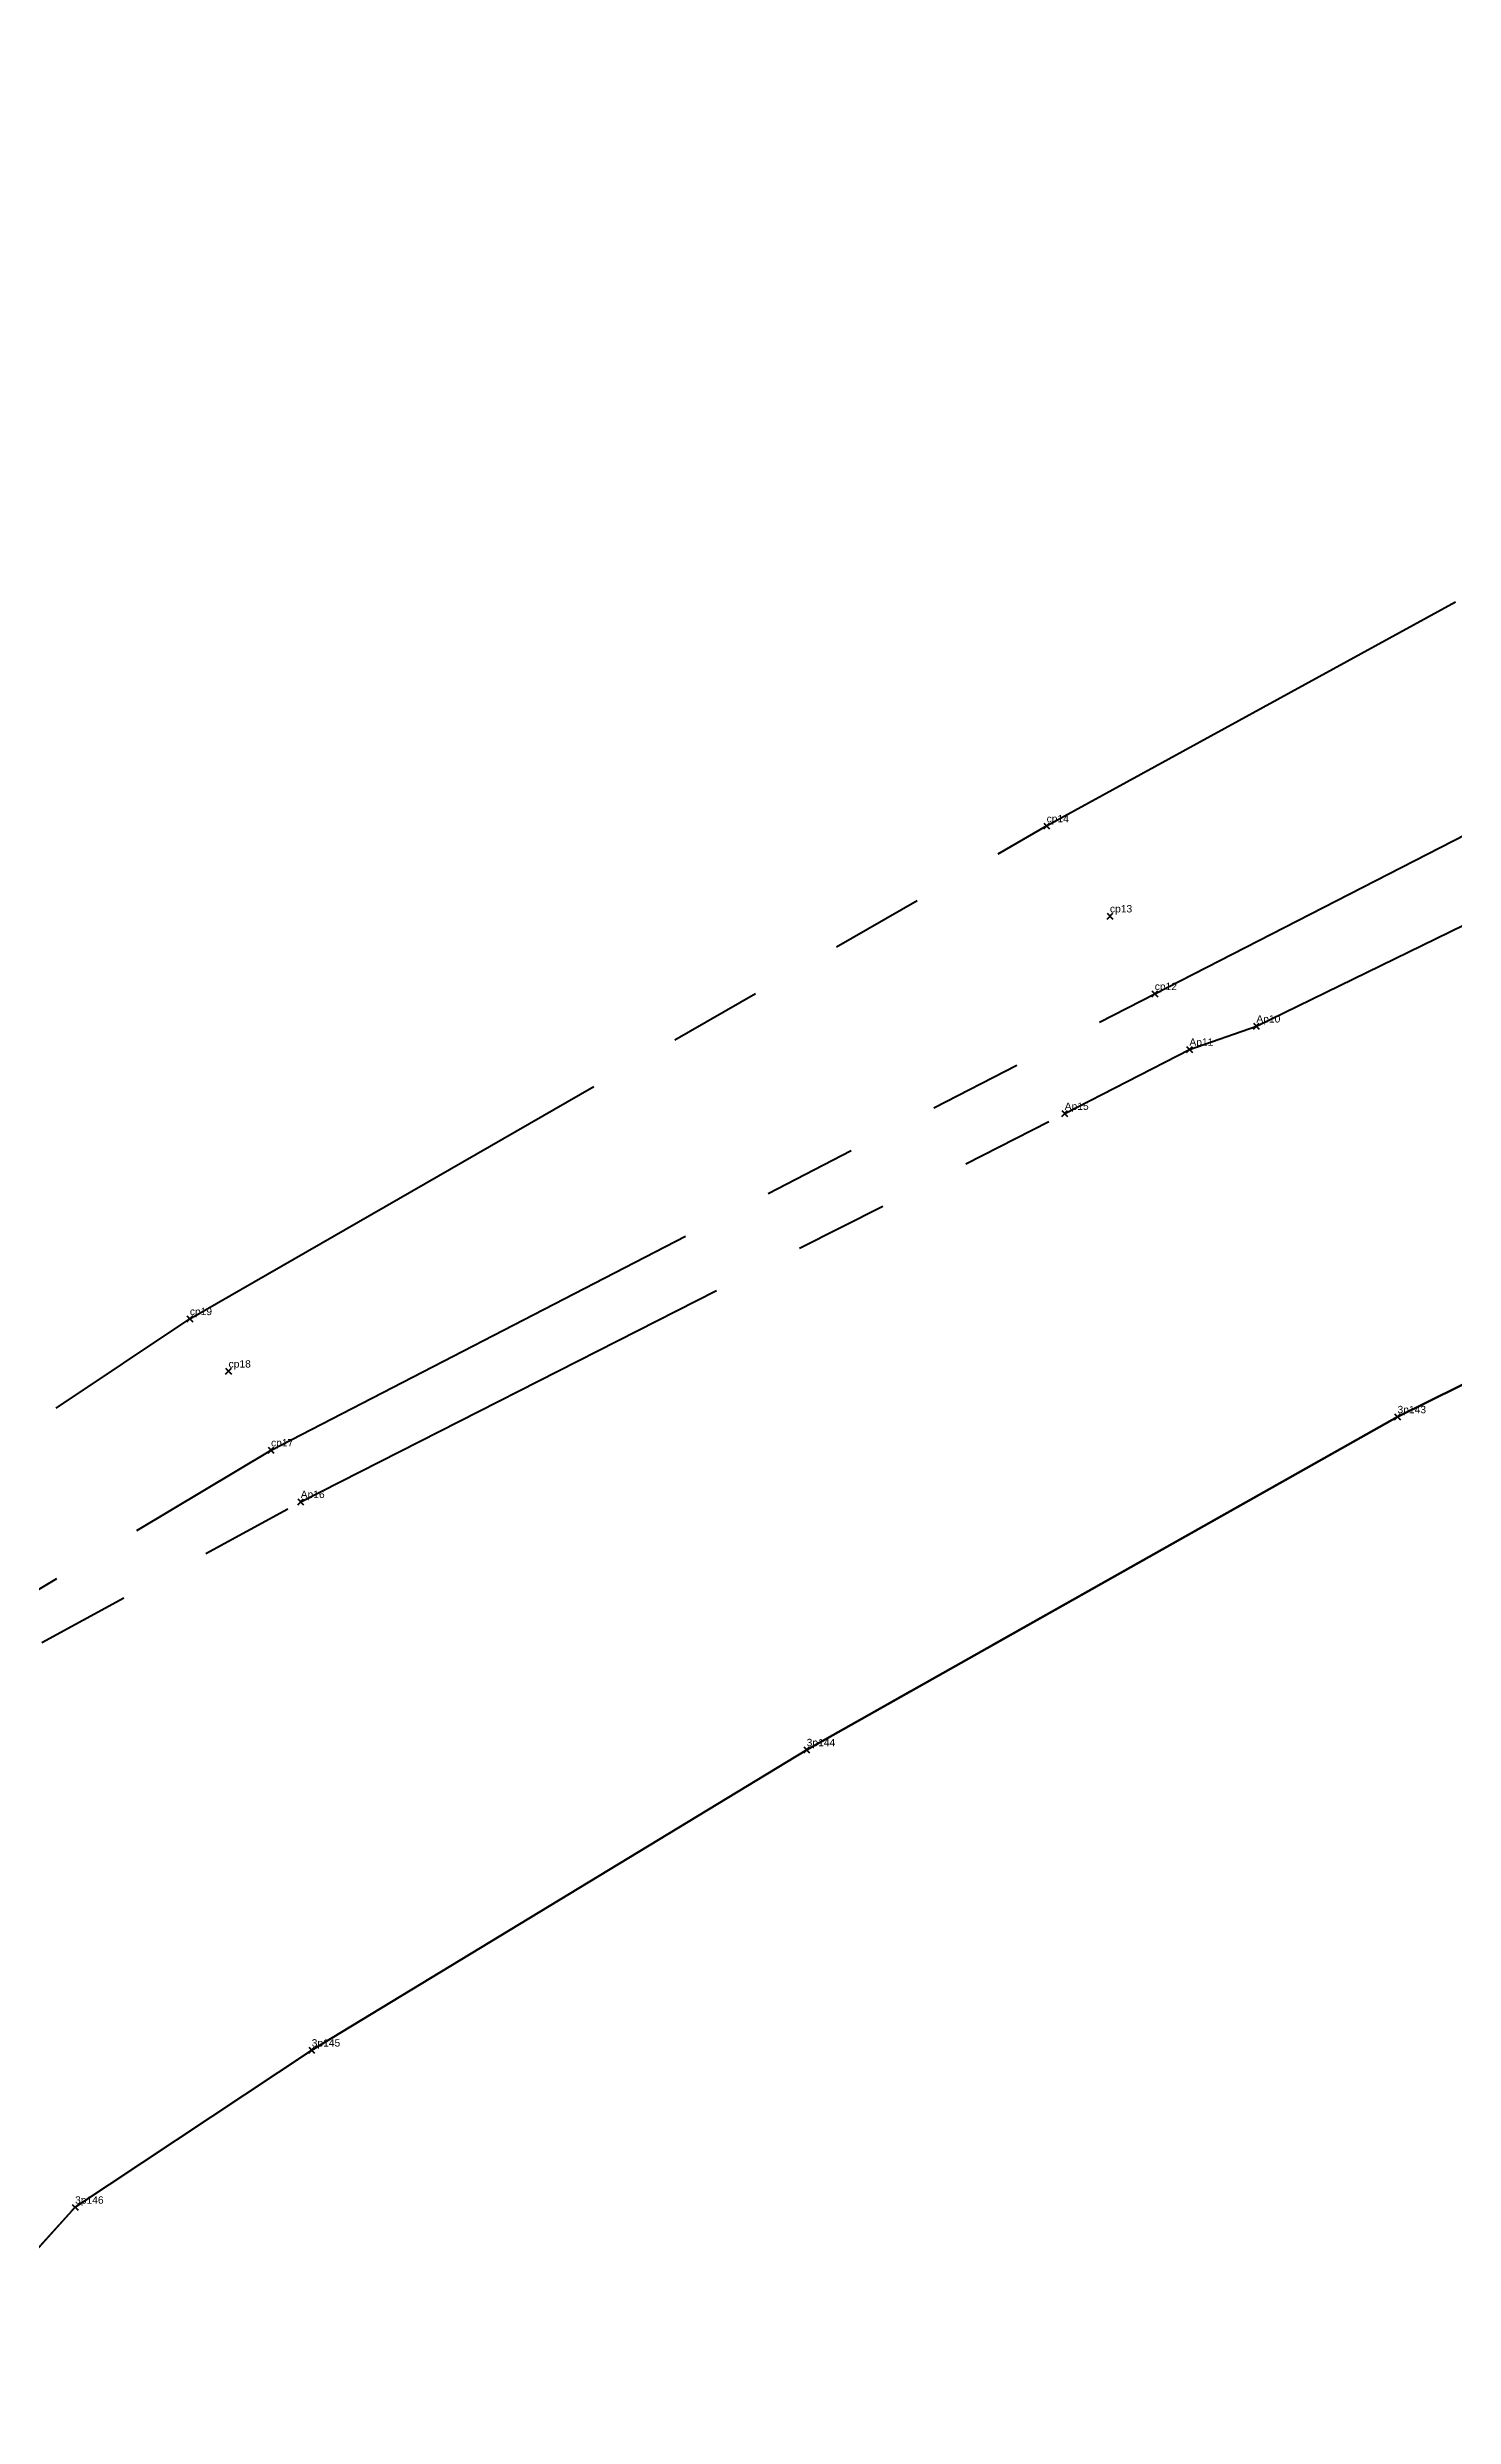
# Model space of a CAD drawing. Header units: millimetres. Extents: x 621039 to 621944, y 1339693 to 1340504.
# Drawn here: x 621752.8 to 621848.6, y 1340160.4 to 1340321.8 of the extents above; entities that cross this region are included whole.
import ezdxf

# ---------------------------------------------------------------- set-up
doc = ezdxf.new("R2010")
doc.units = ezdxf.units.MM
doc.header["$PDMODE"] = 3
doc.header["$PDSIZE"] = 0.2
doc.linetypes.add('PHANTOM', pattern=[63.5, 31.75, -6.35, 6.35, -6.35, 6.35, -6.35])
doc.layers.get('0').update_dxf_attribs({"color": 1, "linetype": 'CONTINUOUS', "lineweight": 100})
for name, color, linetype, lineweight in [('Line', 250, 'CONTINUOUS', 100), ('Point', 5, 'CONTINUOUS', 100), ('Point_Name', 1, 'CONTINUOUS', 100)]:
    doc.layers.add(name, color=color, linetype=linetype, lineweight=lineweight)
doc.styles.get("Standard").update_dxf_attribs({"font": 'arial.ttf', "width": 0.65})

msp = doc.modelspace()

# ---------------------------------------------------------------- linework, layer by layer
at = {"color": 0, "linetype": 'PHANTOM'}
for points, elevation in [([(621700.62, 1340193.8), (621762.51, 1340235.18), (621820.85, 1340268.75), (621855.56, 1340287.8), (621896.32, 1340309.27), (621923.61, 1340321.78)], 34.97), ([(621704.44, 1340188.09), (621768.04, 1340226.24), (621828.21, 1340257.32), (621863.6, 1340275.48), (621903.28, 1340296.01), (621930.46, 1340307.6)], 34.58)]:
    msp.add_lwpolyline(points, dxfattribs=dict(at, elevation=elevation))
at = {"color": 0}
msp.add_lwpolyline([(621660.43, 1340037.08), (621701.03, 1340101.2), (621704.81, 1340106.57), (621719.53, 1340129.66), (621740.1, 1340157.6), (621744.26, 1340163.17), (621754.7, 1340174.66), (621770.81, 1340185.36), (621804.51, 1340205.82), (621844.74, 1340228.5), (621910.98, 1340261.28), (621932.44, 1340271.48), (621936.78, 1340274.08), (621939.34, 1340276.05), (621941.63, 1340277.93), (621940.77, 1340282.92), (621939.43, 1340288.23), (621935.14, 1340298.92), (621933.25, 1340303.57)], dxfattribs=at)
at = {"color": 0, "linetype": 'PHANTOM'}
msp.add_lwpolyline([(621718.97, 1340194.93), (621770.06, 1340222.72), (621822.08, 1340249.16), (621830.57, 1340253.53), (621835.13, 1340255.11), (621866.95, 1340270.67), (621905.64, 1340291.69), (621933.25, 1340303.57), (621935.14, 1340298.92), (621939.43, 1340288.23), (621940.77, 1340282.92), (621941.63, 1340277.93), (621939.34, 1340276.05), (621936.78, 1340274.08), (621932.44, 1340271.48), (621910.98, 1340261.28), (621844.74, 1340228.5), (621804.51, 1340205.82), (621770.81, 1340185.36), (621754.7, 1340174.66), (621744.26, 1340163.17)], dxfattribs=at)
at = {"layer": 'Line'}
msp.add_polyline3d([(621933.25, 1340303.57, 0), (621935.14, 1340298.92, 0), (621939.43, 1340288.23, 0), (621940.77, 1340282.92, 0), (621941.63, 1340277.93, 0), (621939.34, 1340276.05, 0), (621936.78, 1340274.08, 0), (621932.44, 1340271.48, 0), (621910.98, 1340261.28, 0), (621844.74, 1340228.5, 0), (621804.51, 1340205.82, 0), (621770.81, 1340185.36, 0), (621754.7, 1340174.66, 0), (621744.26, 1340163.17, 0), (621740.1, 1340157.6, 0), (621719.53, 1340129.66, 0), (621704.81, 1340106.57, 0), (621701.03, 1340101.2, 0), (621660.43, 1340037.08, 0)], dxfattribs=at)
at = {"layer": 'Point'}
for p in [(621820.85, 1340268.75, 0.04), (621825.16, 1340262.61, 0.97), (621828.21, 1340257.32, 0.95), (621835.13, 1340255.11, 0.15), (621830.57, 1340253.53, 0.14), (621822.08, 1340249.16, 0.02), (621762.51, 1340235.18, 1.8), (621765.15, 1340231.61, 2.55), (621844.74, 1340228.5, 34.74), (621768.04, 1340226.24, 2.5), (621770.06, 1340222.72, 2.23), (621804.51, 1340205.82, 34.74), (621770.81, 1340185.36, 34.81), (621754.7, 1340174.66, 34.68)]:
    msp.add_point(p, dxfattribs=at)

# ---------------------------------------------------------------- texts
at = {"layer": 'Point_Name'}
for s, p in [('cp14', (621820.85, 1340269, -39.81)), ('cp13', (621825.16, 1340262.86, -39.81)), ('cp12', (621828.21, 1340257.57, -39.81)), ('Ap10', (621835.13, 1340255.36, -39.81)), ('Ap11', (621830.57, 1340253.78, -39.81)), ('Ap15', (621822.08, 1340249.41, -39.81)), ('cp19', (621762.51, 1340235.43, -39.81)), ('cp18', (621765.15, 1340231.86, -39.81)), ('3p143', (621844.74, 1340228.75)), ('cp17', (621768.04, 1340226.49, -39.81)), ('Ap16', (621770.06, 1340222.97, -39.81)), ('3p144', (621804.51, 1340206.07)), ('3p145', (621770.81, 1340185.61)), ('3p146', (621754.7, 1340174.91))]:
    msp.add_text(s, height=0.5, dxfattribs=at).set_placement(p)

doc.saveas('drawing.dxf')
